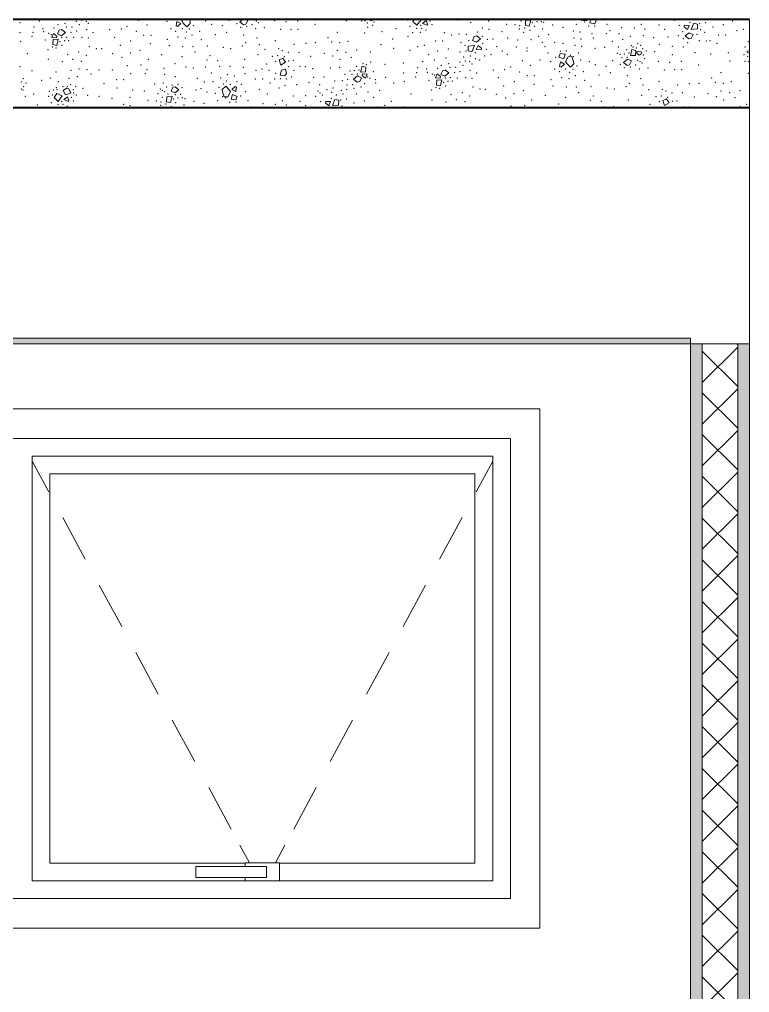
# Model space of a CAD drawing. Header units: metres. Extents: x -1.9 to 95.3, y -2.2 to 2.5.
# Drawn here: x 10.307 to 11.544, y -0.064 to 1.585 of the extents above; entities that cross this region are included whole.
import ezdxf

# ---------------------------------------------------------------- set-up
doc = ezdxf.new("R2010")
doc.units = ezdxf.units.M
doc.header["$MEASUREMENT"] = 0
for name, color, linetype in [('FORRO.EXEC', 7, 'Continuous'), ('LAJES.EST', 7, 'Continuous'), ('PAREDE CONSTRUIR', 7, 'Continuous')]:
    doc.layers.add(name, color=color, linetype=linetype)
for name, color, linetype, lineweight in [('FORRO.EXEC_Caneta_No__241', 7, 'Continuous', 13), ('LAJES.EST_Caneta_No__1', 7, 'Continuous', 40), ('LAJES.EST_Caneta_No__241', 7, 'Continuous', 13), ('PAREDE CONSTRUIR_Caneta_No__241', 7, 'Continuous', 13), ('PAREDE CONSTRUIR_Caneta_No__83', 84, 'Continuous', 0)]:
    doc.layers.add(name, color=color, linetype=linetype, lineweight=lineweight)
for name, color, linetype, lineweight, true_color in [('Janelas Archicad_Caneta_No__9', 7, 'Continuous', 9, 0x020202), ('Janelas Archicad_Caneta_No__97', 7, 'Continuous', 13, 0x6b6b6b), ('LAJES.EST_Caneta_No__97', 7, 'Continuous', 13, 0x6b6b6b)]:
    doc.layers.add(name, color=color, linetype=linetype, lineweight=lineweight, true_color=true_color)

# ---------------------------------------------------------------- blocks, each defined once
blk = doc.blocks.new('*X37', base_point=(-39.0677, -2.115))
at = {"layer": 'LAJES.EST_Caneta_No__241', "color": 7, "linetype": 'Continuous', "lineweight": 13}
for p, q in [((10.5841, 1.585), (10.5826, 1.5824)), ((10.5962, 1.5824), (10.5953, 1.585)), ((10.6858, 1.585), (10.6806, 1.5808)), ((10.6903, 1.585), (10.6941, 1.5832)), ((10.903, 1.5824), (10.8984, 1.585)), ((10.9069, 1.5841), (10.903, 1.5824)), ((10.9072, 1.585), (10.9069, 1.5841)), ((10.9737, 1.5818), (10.9757, 1.585)), ((10.9877, 1.5844), (10.9807, 1.5754)), ((10.9864, 1.585), (10.9877, 1.5844)), ((11.1647, 1.5832), (11.1734, 1.5837)), ((11.1734, 1.5837), (11.1709, 1.5734)), ((11.2614, 1.585), (11.2621, 1.583)), ((11.2621, 1.583), (11.2681, 1.5833)), ((11.2681, 1.5833), (11.2691, 1.585)), ((11.2736, 1.5791), (11.2752, 1.585)), ((11.2809, 1.585), (11.2841, 1.5839)), ((11.2818, 1.5777), (11.2841, 1.5839)), ((10.3715, 1.5605), (10.3746, 1.5668)), ((10.3746, 1.5668), (10.3787, 1.5679)), ((10.3787, 1.5679), (10.385, 1.5629)), ((10.5725, 1.574), (10.5739, 1.5818)), ((10.575, 1.573), (10.5725, 1.574)), ((10.5739, 1.5818), (10.5805, 1.5781)), ((10.5805, 1.5781), (10.575, 1.573)), ((10.5848, 1.5789), (10.5826, 1.5824)), ((10.5908, 1.5726), (10.5848, 1.5789)), ((10.5967, 1.5782), (10.5908, 1.5726)), ((10.5962, 1.5824), (10.5967, 1.5782)), ((10.687, 1.5758), (10.6806, 1.5808)), ((10.691, 1.5768), (10.687, 1.5758)), ((10.6941, 1.5832), (10.691, 1.5768)), ((10.9737, 1.5818), (10.9807, 1.5754)), ((10.9903, 1.5784), (10.9963, 1.5831)), ((10.998, 1.5751), (10.9903, 1.5784)), ((10.9963, 1.5831), (10.9989, 1.5761)), ((10.9989, 1.5761), (10.998, 1.5751)), ((11.1644, 1.5748), (11.1647, 1.5832)), ((11.1644, 1.5748), (11.1709, 1.5734)), ((11.2818, 1.5777), (11.2736, 1.5791)), ((11.4332, 1.5727), (11.4339, 1.5754)), ((11.439, 1.568), (11.4332, 1.5727)), ((11.4339, 1.5754), (11.4419, 1.575)), ((11.4419, 1.575), (11.439, 1.568)), ((11.4451, 1.5681), (11.4494, 1.5787)), ((11.4556, 1.569), (11.4451, 1.5681)), ((11.4559, 1.5773), (11.4494, 1.5787)), ((11.4559, 1.5773), (11.4556, 1.569)), ((10.3619, 1.5544), (10.3648, 1.5614)), ((10.3699, 1.554), (10.3619, 1.5544)), ((10.3641, 1.5425), (10.3644, 1.5508)), ((10.3644, 1.5508), (10.3731, 1.5514)), ((10.3648, 1.5614), (10.3706, 1.5567)), ((10.3706, 1.5567), (10.3699, 1.554)), ((10.3731, 1.5514), (10.3706, 1.5411)), ((10.3782, 1.5573), (10.3715, 1.5605)), ((10.3782, 1.5573), (10.385, 1.5629)), ((11.0746, 1.5496), (11.0777, 1.556)), ((11.0777, 1.556), (11.0818, 1.557)), ((11.0813, 1.5464), (11.0881, 1.552)), ((11.0818, 1.557), (11.0881, 1.552)), ((11.4418, 1.5625), (11.435, 1.557)), ((11.4413, 1.552), (11.435, 1.557)), ((11.4454, 1.553), (11.4413, 1.552)), ((11.4418, 1.5625), (11.4485, 1.5594)), ((11.4485, 1.5594), (11.4454, 1.553)), ((10.3641, 1.5425), (10.3706, 1.5411)), ((11.0672, 1.5316), (11.0675, 1.5399)), ((11.0675, 1.5399), (11.078, 1.5409)), ((11.078, 1.5409), (11.0737, 1.5302)), ((11.0813, 1.5464), (11.0746, 1.5496)), ((11.0812, 1.5339), (11.0841, 1.541)), ((11.0892, 1.5336), (11.0812, 1.5339)), ((11.0841, 1.541), (11.0899, 1.5362)), ((11.0899, 1.5362), (11.0892, 1.5336)), ((11.3423, 1.5237), (11.3448, 1.534)), ((11.3513, 1.5325), (11.3448, 1.534)), ((10.7533, 1.5193), (10.7472, 1.5165)), ((10.7533, 1.5193), (10.758, 1.5125)), ((11.0672, 1.5316), (11.0737, 1.5302)), ((11.2233, 1.5274), (11.221, 1.5212)), ((11.2294, 1.5183), (11.221, 1.5212)), ((11.2233, 1.5274), (11.2315, 1.526)), ((11.2315, 1.526), (11.2294, 1.5183)), ((11.237, 1.5218), (11.2324, 1.5138)), ((11.243, 1.5221), (11.237, 1.5218)), ((11.246, 1.5138), (11.243, 1.5221)), ((11.3373, 1.5178), (11.3304, 1.5122)), ((11.3373, 1.5178), (11.3439, 1.5146)), ((11.351, 1.5242), (11.3423, 1.5237)), ((11.3513, 1.5325), (11.351, 1.5242)), ((11.3532, 1.5279), (11.3539, 1.5305)), ((11.3573, 1.5245), (11.3532, 1.5279)), ((11.3539, 1.5305), (11.3602, 1.5302)), ((11.3573, 1.5245), (11.36, 1.5256)), ((11.3612, 1.5286), (11.36, 1.5256)), ((11.3612, 1.5286), (11.3602, 1.5302)), ((11.54, 1.5297), (11.5401, 1.531)), ((11.544, 1.5274), (11.54, 1.5297)), ((11.5401, 1.531), (11.544, 1.5321)), ((10.7499, 1.5076), (10.7472, 1.5165)), ((10.758, 1.5125), (10.7499, 1.5076)), ((10.885, 1.4954), (10.8876, 1.5057)), ((10.8941, 1.5043), (10.8876, 1.5057)), ((10.8941, 1.5043), (10.8937, 1.496)), ((11.2223, 1.5054), (11.2237, 1.5132)), ((11.2248, 1.5044), (11.2223, 1.5054)), ((11.2237, 1.5132), (11.2303, 1.5095)), ((11.2303, 1.5095), (11.2248, 1.5044)), ((11.2346, 1.5103), (11.2324, 1.5138)), ((11.2407, 1.504), (11.2346, 1.5103)), ((11.2465, 1.5096), (11.2407, 1.504)), ((11.246, 1.5138), (11.2465, 1.5096)), ((11.3368, 1.5072), (11.3304, 1.5122)), ((11.3409, 1.5082), (11.3368, 1.5072)), ((11.3439, 1.5146), (11.3409, 1.5082)), ((10.7509, 1.499), (10.7489, 1.4905)), ((10.7569, 1.4903), (10.7489, 1.4905)), ((10.7509, 1.499), (10.7582, 1.5005)), ((10.7596, 1.4936), (10.7569, 1.4903)), ((10.7582, 1.5005), (10.7596, 1.4936)), ((10.88, 1.4895), (10.8732, 1.4839)), ((10.88, 1.4895), (10.8867, 1.4863)), ((10.8867, 1.4863), (10.8836, 1.4799)), ((10.8937, 1.496), (10.885, 1.4954)), ((10.8876, 1.4901), (10.8883, 1.4927)), ((10.8934, 1.4854), (10.8876, 1.4901)), ((10.8883, 1.4927), (10.8962, 1.4924)), ((10.8962, 1.4924), (10.8934, 1.4854)), ((11.0118, 1.4858), (11.0146, 1.4928)), ((11.0197, 1.4854), (11.0118, 1.4858)), ((11.0146, 1.4928), (11.0204, 1.4881)), ((11.0204, 1.4881), (11.0197, 1.4854)), ((11.0213, 1.4919), (11.0244, 1.4983)), ((11.028, 1.4887), (11.0213, 1.4919)), ((11.0244, 1.4983), (11.0285, 1.4993)), ((11.028, 1.4887), (11.0348, 1.4943)), ((11.0285, 1.4993), (11.0348, 1.4943)), ((10.3813, 1.4645), (10.3872, 1.4685)), ((10.3872, 1.4685), (10.3912, 1.4673)), ((10.564, 1.4636), (10.5671, 1.47)), ((10.5671, 1.47), (10.5712, 1.471)), ((10.5712, 1.471), (10.5775, 1.466)), ((10.6509, 1.4663), (10.6567, 1.4719)), ((10.6567, 1.4719), (10.6628, 1.4656)), ((10.667, 1.4665), (10.6725, 1.4716)), ((10.6725, 1.4716), (10.6751, 1.4705)), ((10.6751, 1.4705), (10.6736, 1.4627)), ((10.8795, 1.4789), (10.8732, 1.4839)), ((10.8836, 1.4799), (10.8795, 1.4789)), ((11.0139, 1.4739), (11.0142, 1.4822)), ((11.0139, 1.4739), (11.0204, 1.4725)), ((11.0142, 1.4822), (11.0229, 1.4828)), ((11.0229, 1.4828), (11.0204, 1.4725)), ((10.3659, 1.4526), (10.3704, 1.4597)), ((10.3659, 1.4526), (10.373, 1.4462)), ((10.3704, 1.4597), (10.3799, 1.4553)), ((10.3799, 1.4553), (10.373, 1.4462)), ((10.3851, 1.4571), (10.3813, 1.4645)), ((10.3826, 1.4493), (10.3885, 1.4539)), ((10.3851, 1.4571), (10.3942, 1.4598)), ((10.3885, 1.4539), (10.3912, 1.4469)), ((10.3912, 1.4673), (10.3942, 1.4598)), ((10.5566, 1.4456), (10.557, 1.454)), ((10.557, 1.454), (10.5657, 1.4545)), ((10.5657, 1.4545), (10.5631, 1.4442)), ((10.5707, 1.4604), (10.564, 1.4636)), ((10.5707, 1.4604), (10.5775, 1.466)), ((10.6513, 1.4622), (10.6509, 1.4663)), ((10.6513, 1.4622), (10.6543, 1.4538)), ((10.6543, 1.4538), (10.6603, 1.4541)), ((10.6603, 1.4541), (10.6649, 1.4621)), ((10.6628, 1.4656), (10.6649, 1.4621)), ((10.6658, 1.4499), (10.6679, 1.4576)), ((10.6736, 1.4627), (10.667, 1.4665)), ((10.6679, 1.4576), (10.6763, 1.4547)), ((10.674, 1.4485), (10.6763, 1.4547)), ((10.3902, 1.446), (10.3826, 1.4493)), ((10.3912, 1.4469), (10.3902, 1.446)), ((10.5566, 1.4456), (10.5631, 1.4442)), ((10.674, 1.4485), (10.6658, 1.4499)), ((10.8255, 1.4436), (10.8262, 1.4462)), ((10.8313, 1.4388), (10.8255, 1.4436)), ((10.8262, 1.4462), (10.8341, 1.4458)), ((10.8341, 1.4458), (10.8313, 1.4388)), ((10.8374, 1.4389), (10.8417, 1.4496)), ((10.8478, 1.4398), (10.8374, 1.4389)), ((10.8481, 1.4481), (10.8417, 1.4496)), ((10.8481, 1.4481), (10.8478, 1.4398)), ((11.4031, 1.4507), (11.397, 1.4479)), ((11.3997, 1.439), (11.397, 1.4479)), ((11.4078, 1.4439), (11.3997, 1.439)), ((11.4031, 1.4507), (11.4078, 1.4439)), ((11.5369, 1.435), (11.5374, 1.4371)), ((11.5439, 1.4357), (11.5374, 1.4371)), ((11.5439, 1.4357), (11.5438, 1.435))]:
    blk.add_line(p, q, dxfattribs=at)
for p in [(10.3603, 1.5848), (10.413, 1.5834), (10.4373, 1.5848), (10.5095, 1.5837), (10.6083, 1.5848), (10.6625, 1.5838), (10.7046, 1.5842), (10.9248, 1.584), (10.9646, 1.584), (11.0501, 1.5841), (11.2595, 1.5834), (11.2897, 1.5846), (11.379, 1.5845), (11.4171, 1.5837), (10.308, 1.5798), (10.3319, 1.5721), (10.3407, 1.5822), (10.3473, 1.5696), (10.3658, 1.5707), (10.3723, 1.576), (10.3844, 1.5785), (10.3866, 1.5723), (10.3962, 1.5725), (10.4038, 1.5817), (10.4088, 1.5761), (10.4203, 1.5818), (10.4209, 1.5675), (10.4241, 1.5783), (10.4602, 1.5679), (10.4796, 1.5686), (10.4897, 1.5732), (10.5231, 1.5758), (10.5574, 1.5821), (10.5641, 1.5694), (10.583, 1.5695), (10.595, 1.5688), (10.602, 1.5746), (10.6227, 1.5822), (10.6327, 1.577), (10.6508, 1.5744), (10.6756, 1.5776), (10.6821, 1.5717), (10.6924, 1.5731), (10.7014, 1.5762), (10.7074, 1.5696), (10.7087, 1.5822), (10.7121, 1.5797), (10.722, 1.5712), (10.7396, 1.5828), (10.7497, 1.568), (10.7589, 1.5811), (10.7675, 1.5683), (10.7788, 1.5825), (10.7794, 1.5684), (10.8081, 1.5765), (10.8612, 1.5832), (10.8868, 1.5824), (10.8927, 1.5827), (10.8968, 1.5789), (10.8972, 1.5719), (10.9054, 1.575), (10.9076, 1.5809), (10.9452, 1.5693), (10.9689, 1.5732), (10.9802, 1.5699), (10.9868, 1.5749), (10.9887, 1.5701), (10.9962, 1.5672), (11.0027, 1.5824), (11.006, 1.5762), (11.0718, 1.5803), (11.0915, 1.5705), (11.1022, 1.5823), (11.1024, 1.568), (11.1326, 1.577), (11.1468, 1.5761), (11.1541, 1.5687), (11.1547, 1.5744), (11.157, 1.5822), (11.1633, 1.5707), (11.1761, 1.5795), (11.1798, 1.5734), (11.1839, 1.5811), (11.1911, 1.5815), (11.1937, 1.569), (11.1955, 1.58), (11.2107, 1.5755), (11.2278, 1.5718), (11.2508, 1.5767), (11.2645, 1.5809), (11.2714, 1.5738), (11.2817, 1.5742), (11.3023, 1.5768), (11.3275, 1.5713), (11.3488, 1.5705), (11.3606, 1.5767), (11.367, 1.569), (11.3904, 1.5756), (11.4001, 1.5683), (11.4251, 1.5749), (11.4434, 1.5804), (11.4594, 1.5777), (11.4611, 1.5675), (11.4696, 1.5793), (11.4819, 1.5724), (11.4999, 1.5759), (11.5152, 1.5823), (11.5337, 1.5684), (10.3082, 1.5628), (10.3283, 1.5563), (10.3304, 1.5632), (10.3482, 1.5641), (10.3511, 1.5504), (10.3569, 1.5614), (10.361, 1.5594), (10.3788, 1.5543), (10.3875, 1.5549), (10.3947, 1.5634), (10.3992, 1.5546), (10.404, 1.5653), (10.4134, 1.5549), (10.4241, 1.5538), (10.432, 1.5625), (10.4688, 1.5549), (10.5051, 1.5648), (10.5178, 1.5581), (10.5299, 1.5582), (10.558, 1.5515), (10.5718, 1.5651), (10.5761, 1.5552), (10.5882, 1.5534), (10.5897, 1.5638), (10.5993, 1.5586), (10.6126, 1.565), (10.6152, 1.5506), (10.639, 1.5593), (10.6584, 1.5632), (10.6869, 1.5585), (10.7096, 1.5535), (10.8299, 1.5544), (10.8458, 1.5633), (10.8923, 1.5622), (10.9212, 1.5641), (10.9397, 1.5519), (10.9653, 1.5565), (10.9736, 1.5629), (10.9865, 1.5634), (11.0268, 1.5625), (11.039, 1.5585), (11.0521, 1.5605), (11.0642, 1.5598), (11.0837, 1.5635), (11.0912, 1.5566), (11.0996, 1.5515), (11.1096, 1.552), (11.1245, 1.5645), (11.1342, 1.5534), (11.1613, 1.5633), (11.1721, 1.5666), (11.1736, 1.551), (11.1867, 1.5562), (11.2039, 1.5594), (11.2454, 1.5654), (11.2464, 1.5534), (11.2568, 1.5638), (11.2587, 1.5517), (11.2773, 1.5608), (11.2794, 1.5535), (11.3017, 1.5612), (11.3074, 1.566), (11.3229, 1.5609), (11.329, 1.5512), (11.3421, 1.5564), (11.3643, 1.5573), (11.3816, 1.5539), (11.4061, 1.5553), (11.4235, 1.5575), (11.4309, 1.5643), (11.4319, 1.5524), (11.4551, 1.5597), (11.4681, 1.5633), (11.4917, 1.5589), (11.5035, 1.5588), (11.5226, 1.566), (10.3096, 1.5481), (10.3559, 1.534), (10.3631, 1.5384), (10.3691, 1.5368), (10.3758, 1.5472), (10.3795, 1.5411), (10.3836, 1.5488), (10.3908, 1.5491), (10.4257, 1.5389), (10.4377, 1.5356), (10.4468, 1.5353), (10.478, 1.5409), (10.4957, 1.5484), (10.5291, 1.5437), (10.5612, 1.5407), (10.5836, 1.539), (10.601, 1.539), (10.6256, 1.5398), (10.6529, 1.5375), (10.665, 1.5356), (10.6848, 1.5399), (10.6905, 1.5455), (10.7136, 1.5423), (10.7234, 1.5346), (10.741, 1.5489), (10.7466, 1.5354), (10.7723, 1.5426), (10.7924, 1.5445), (10.8085, 1.5456), (10.8364, 1.5469), (10.8498, 1.5455), (10.8636, 1.5482), (10.9195, 1.5425), (10.9414, 1.536), (10.982, 1.539), (10.9932, 1.5414), (11.0122, 1.5485), (11.024, 1.5485), (11.0339, 1.535), (11.055, 1.5456), (11.062, 1.5414), (11.068, 1.5492), (11.0922, 1.5446), (11.0981, 1.5341), (11.1157, 1.539), (11.1487, 1.5384), (11.1514, 1.5501), (11.167, 1.5368), (11.1928, 1.5465), (11.1977, 1.5391), (11.214, 1.5461), (11.2278, 1.5443), (11.2484, 1.5414), (11.2597, 1.5397), (11.2822, 1.5361), (11.2986, 1.5378), (11.3118, 1.548), (11.322, 1.5383), (11.3359, 1.534), (11.3436, 1.5408), (11.3464, 1.5382), (11.3524, 1.5367), (11.3545, 1.544), (11.3596, 1.5411), (11.3632, 1.5353), (11.3913, 1.5429), (11.4133, 1.5394), (11.4316, 1.5385), (11.4394, 1.5454), (11.4589, 1.5492), (11.471, 1.5484), (11.4768, 1.5489), (11.489, 1.5448), (11.5365, 1.5384), (11.5417, 1.5473), (10.3208, 1.5273), (10.3887, 1.526), (10.3977, 1.5174), (10.4078, 1.5296), (10.4203, 1.524), (10.4654, 1.5268), (10.4811, 1.5206), (10.4955, 1.5281), (10.5112, 1.5328), (10.5481, 1.5251), (10.5828, 1.5218), (10.6047, 1.5297), (10.6298, 1.5237), (10.7115, 1.5251), (10.7355, 1.5225), (10.7449, 1.5237), (10.7528, 1.5322), (10.7558, 1.5217), (10.7629, 1.5291), (10.7806, 1.5294), (10.8006, 1.5223), (10.8239, 1.5278), (10.8378, 1.5228), (10.8459, 1.5325), (10.8605, 1.5294), (10.8694, 1.5208), (10.8783, 1.5331), (10.9019, 1.5296), (10.9687, 1.5324), (11.0005, 1.5251), (11.0158, 1.5315), (11.0298, 1.5198), (11.0535, 1.5296), (11.0598, 1.5211), (11.0637, 1.5313), (11.0712, 1.5231), (11.0795, 1.5184), (11.0797, 1.5286), (11.0951, 1.5228), (11.106, 1.5252), (11.1254, 1.5318), (11.1339, 1.5261), (11.1669, 1.5316), (11.2028, 1.5283), (11.2154, 1.5206), (11.2234, 1.5309), (11.2337, 1.5313), (11.2406, 1.5242), (11.2456, 1.5217), (11.2544, 1.5284), (11.3203, 1.5274), (11.3246, 1.5259), (11.3279, 1.5201), (11.3319, 1.5262), (11.3367, 1.5208), (11.3396, 1.5279), (11.3643, 1.5246), (11.3661, 1.5188), (11.369, 1.5313), (11.3831, 1.5304), (11.4135, 1.5251), (11.4514, 1.5286), (11.4782, 1.5262), (11.508, 1.5285), (11.5346, 1.5252), (11.5411, 1.5224), (10.3084, 1.505), (10.3562, 1.5172), (10.3799, 1.5136), (10.4083, 1.5013), (10.4123, 1.5143), (10.4902, 1.5069), (10.5134, 1.5077), (10.5254, 1.5172), (10.552, 1.5024), (10.5708, 1.5101), (10.5895, 1.5043), (10.6017, 1.5025), (10.6219, 1.5047), (10.6247, 1.5163), (10.6429, 1.5149), (10.6465, 1.5055), (10.6639, 1.5055), (10.6863, 1.5038), (10.6887, 1.5172), (10.7184, 1.501), (10.7257, 1.5094), (10.7414, 1.5142), (10.7632, 1.5048), (10.7633, 1.5146), (10.7714, 1.5155), (10.7827, 1.5054), (10.7918, 1.5051), (10.8038, 1.5018), (10.8338, 1.5029), (10.8499, 1.5037), (10.8503, 1.5172), (10.8786, 1.5057), (10.8891, 1.51), (10.8951, 1.5084), (10.9023, 1.5128), (10.9266, 1.5089), (10.9578, 1.5112), (10.9817, 1.5035), (10.9905, 1.5136), (10.9971, 1.501), (11.0102, 1.5162), (11.0157, 1.5021), (11.0221, 1.5074), (11.0342, 1.5099), (11.0364, 1.5037), (11.0461, 1.5039), (11.0536, 1.5131), (11.0586, 1.5075), (11.0628, 1.5148), (11.0701, 1.5132), (11.0739, 1.5097), (11.0871, 1.5162), (11.1395, 1.5046), (11.1593, 1.5151), (11.1729, 1.5072), (11.1889, 1.5165), (11.2072, 1.5135), (11.2328, 1.5009), (11.2518, 1.506), (11.2582, 1.5162), (11.2725, 1.5136), (11.2826, 1.5084), (11.3007, 1.5058), (11.3123, 1.5152), (11.3254, 1.509), (11.3319, 1.5031), (11.3422, 1.5045), (11.3513, 1.5076), (11.3544, 1.5156), (11.3572, 1.501), (11.3585, 1.5136), (11.3619, 1.5111), (11.3718, 1.5026), (11.3894, 1.5142), (11.4087, 1.5125), (11.4286, 1.5139), (11.458, 1.5079), (11.511, 1.5146), (11.5366, 1.5138), (11.5425, 1.5141), (10.3141, 1.4846), (10.3287, 1.4982), (10.3595, 1.4858), (10.3693, 1.4961), (10.3912, 1.4851), (10.3945, 1.4986), (10.4054, 1.4881), (10.4218, 1.4998), (10.4283, 1.4924), (10.4423, 1.4996), (10.4646, 1.4996), (10.4959, 1.4933), (10.5203, 1.4933), (10.5233, 1.5), (10.5533, 1.4922), (10.5712, 1.4883), (10.6086, 1.4853), (10.6323, 1.494), (10.6482, 1.486), (10.6593, 1.4912), (10.6715, 1.4893), (10.6896, 1.4931), (10.7078, 1.4986), (10.7301, 1.4987), (10.7412, 1.4939), (10.7492, 1.4849), (10.7681, 1.4874), (10.7726, 1.4987), (10.8054, 1.4869), (10.8234, 1.4873), (10.859, 1.4922), (10.8673, 1.4976), (10.8706, 1.4918), (10.8746, 1.498), (10.8794, 1.4925), (10.8824, 1.4996), (10.8971, 1.4873), (10.9012, 1.4854), (10.907, 1.4963), (10.9279, 1.4869), (10.958, 1.4942), (10.9782, 1.4877), (10.9802, 1.4946), (10.998, 1.4955), (11.0067, 1.4928), (11.0108, 1.4909), (11.0286, 1.4857), (11.0374, 1.4863), (11.0445, 1.4948), (11.049, 1.486), (11.0538, 1.4967), (11.0633, 1.4863), (11.0707, 1.4989), (11.0739, 1.4852), (11.0818, 1.494), (11.11, 1.4993), (11.1186, 1.4863), (11.1294, 1.5), (11.1549, 1.4962), (11.1676, 1.4895), (11.1797, 1.4896), (11.214, 1.5008), (11.2216, 1.4965), (11.2259, 1.4866), (11.2381, 1.4848), (11.2395, 1.4952), (11.2448, 1.5002), (11.2491, 1.49), (11.2624, 1.4964), (11.2888, 1.4907), (11.3082, 1.4946), (11.3368, 1.4899), (11.3594, 1.4849), (11.3996, 1.4994), (11.4173, 1.4998), (11.4292, 1.4998), (11.4797, 1.4858), (11.4956, 1.4947), (11.5422, 1.4936), (10.3107, 1.4791), (10.3144, 1.4711), (10.3185, 1.4774), (10.345, 1.482), (10.3696, 1.4693), (10.3733, 1.4798), (10.3809, 1.4713), (10.3886, 1.4713), (10.394, 1.4745), (10.4023, 1.4718), (10.4148, 1.4684), (10.4504, 1.4764), (10.4717, 1.4829), (10.4723, 1.4688), (10.4837, 1.483), (10.5362, 1.4755), (10.5508, 1.4772), (10.5567, 1.4706), (10.5658, 1.4737), (10.576, 1.4751), (10.5826, 1.4692), (10.6204, 1.4792), (10.635, 1.4795), (10.6455, 1.47), (10.6525, 1.4757), (10.6579, 1.4807), (10.6645, 1.475), (10.6757, 1.4794), (10.6834, 1.4752), (10.707, 1.484), (10.7191, 1.4841), (10.7318, 1.4774), (10.7394, 1.4839), (10.7472, 1.469), (10.7573, 1.4736), (10.7594, 1.4839), (10.7767, 1.4744), (10.7975, 1.4781), (10.816, 1.4747), (10.8385, 1.4688), (10.8411, 1.4805), (10.8542, 1.4814), (10.8619, 1.4742), (10.8635, 1.4834), (10.8716, 1.4745), (10.8738, 1.4682), (10.8858, 1.4708), (10.8923, 1.476), (10.91, 1.4827), (10.9109, 1.4772), (10.941, 1.4773), (10.9594, 1.4795), (11.001, 1.4819), (11.0129, 1.4698), (11.0189, 1.4682), (11.0256, 1.4786), (11.0293, 1.4725), (11.0334, 1.4802), (11.0406, 1.4805), (11.0755, 1.4703), (11.1278, 1.4723), (11.1455, 1.4798), (11.1789, 1.4751), (11.2078, 1.4829), (11.211, 1.4721), (11.2334, 1.4704), (11.2508, 1.4704), (11.265, 1.482), (11.2754, 1.4712), (11.3027, 1.4689), (11.3347, 1.4713), (11.3404, 1.4769), (11.3634, 1.4737), (11.3908, 1.4803), (11.4221, 1.474), (11.4422, 1.4759), (11.4583, 1.477), (11.4862, 1.4783), (11.4996, 1.4769), (11.5134, 1.4796), (10.3103, 1.4672), (10.3133, 1.4653), (10.3171, 1.4548), (10.3315, 1.4588), (10.3568, 1.4548), (10.3579, 1.4632), (10.3629, 1.4569), (10.3651, 1.4655), (10.3707, 1.4659), (10.3949, 1.4532), (10.3983, 1.4661), (10.399, 1.4606), (10.4038, 1.4571), (10.4228, 1.4565), (10.4423, 1.4549), (10.4944, 1.4531), (10.4993, 1.4657), (10.5186, 1.464), (10.5418, 1.4594), (10.5461, 1.4671), (10.5492, 1.453), (10.5495, 1.4646), (10.5535, 1.4626), (10.559, 1.4587), (10.5713, 1.4574), (10.5761, 1.452), (10.5801, 1.4581), (10.5833, 1.4523), (10.6063, 1.4653), (10.6148, 1.4675), (10.6248, 1.4623), (10.6392, 1.4597), (10.6517, 1.4542), (10.6567, 1.4517), (10.6819, 1.4554), (10.6902, 1.4624), (10.7138, 1.4665), (10.7274, 1.4585), (10.7712, 1.4553), (10.7922, 1.4559), (10.8093, 1.4545), (10.8128, 1.464), (10.8166, 1.4605), (10.8202, 1.4569), (10.8281, 1.4662), (10.8359, 1.4614), (10.8442, 1.4567), (10.8526, 1.4649), (10.8555, 1.4587), (10.8618, 1.4667), (10.8782, 1.4584), (10.8978, 1.462), (10.9075, 1.4531), (10.9175, 1.4646), (10.9706, 1.4587), (11.0057, 1.4654), (11.0385, 1.4574), (11.0576, 1.461), (11.0701, 1.4554), (11.0875, 1.467), (11.0966, 1.4667), (11.1152, 1.4582), (11.1309, 1.452), (11.1453, 1.4595), (11.161, 1.4642), (11.198, 1.4565), (11.2326, 1.4532), (11.2545, 1.4611), (11.2796, 1.4551), (11.3148, 1.467), (11.3613, 1.4565), (11.3732, 1.466), (11.3853, 1.4539), (11.3948, 1.4551), (11.3965, 1.4668), (11.4026, 1.4636), (11.4056, 1.4531), (11.4127, 1.4605), (11.4304, 1.4608), (11.4504, 1.4537), (11.4737, 1.4592), (11.4876, 1.4542), (11.4957, 1.4639), (11.5103, 1.4608), (11.5193, 1.4522), (11.5281, 1.4645), (10.3374, 1.4401), (10.3611, 1.444), (10.3724, 1.4407), (10.379, 1.4457), (10.3809, 1.4409), (10.3884, 1.438), (10.3983, 1.447), (10.464, 1.4511), (10.4838, 1.4413), (10.4946, 1.4388), (10.5167, 1.4353), (10.5249, 1.4478), (10.539, 1.4469), (10.5463, 1.4395), (10.5469, 1.4452), (10.5556, 1.4415), (10.5643, 1.4374), (10.5683, 1.4503), (10.5721, 1.4442), (10.586, 1.4399), (10.5877, 1.4508), (10.6029, 1.4463), (10.6201, 1.4426), (10.6377, 1.4362), (10.643, 1.4475), (10.6636, 1.4447), (10.6739, 1.445), (10.6945, 1.4476), (10.6997, 1.4368), (10.7198, 1.4421), (10.741, 1.4413), (10.7528, 1.4475), (10.7593, 1.4398), (10.7826, 1.4464), (10.7923, 1.4391), (10.8173, 1.4457), (10.8232, 1.4352), (10.8356, 1.4512), (10.8516, 1.4485), (10.8534, 1.4383), (10.8618, 1.4501), (10.8741, 1.4432), (10.8921, 1.4467), (10.9148, 1.4368), (10.926, 1.4392), (10.9373, 1.4465), (10.9583, 1.4364), (11.0061, 1.4486), (11.0297, 1.445), (11.0475, 1.4488), (11.0621, 1.4457), (11.14, 1.4383), (11.1632, 1.4391), (11.1752, 1.4486), (11.2206, 1.4415), (11.2393, 1.4357), (11.2717, 1.4361), (11.2745, 1.4477), (11.2927, 1.4463), (11.2963, 1.4369), (11.3138, 1.437), (11.3361, 1.4352), (11.3385, 1.4486), (11.3755, 1.4409), (11.3912, 1.4456), (11.413, 1.4362), (11.4131, 1.446), (11.4213, 1.4469), (11.4326, 1.4368), (11.4416, 1.4365), (11.4997, 1.4351), (11.5001, 1.4486), (11.5284, 1.4371), (11.5389, 1.4414)]:
    blk.add_point(p, dxfattribs=at)

msp = doc.modelspace()

# ---------------------------------------------------------------- hatches: boundary and pattern name
at = {"layer": 'FORRO.EXEC', "linetype": 'Continuous', "lineweight": 0, "true_color": 0xffffff}
msp.add_hatch(color=7, dxfattribs=at).paths.add_polyline_path([(11.444, 1.045), (8.3457, 1.045), (8.3457, 1.035), (11.444, 1.035)])
at = {"layer": 'PAREDE CONSTRUIR', "linetype": 'Continuous', "lineweight": 0, "true_color": 0xffffff}
for points in [[(11.444, 1.035), (11.444, -2.115), (11.464, -2.115), (11.464, 1.035)], [(11.544, 1.035), (11.524, 1.035), (11.524, -2.115), (11.544, -2.115)]]:
    msp.add_hatch(color=7, dxfattribs=at).paths.add_polyline_path(points)
at = {"layer": 'PAREDE CONSTRUIR_Caneta_No__83', "linetype": 'Continuous', "lineweight": 0}
h = msp.add_hatch(dxfattribs=at)
h.set_pattern_fill('Placomur_0003', color=84, style=0, pattern_type=2)
h.set_pattern_definition([(45, (-39.067654, -2.115), (-0.03535534, 0.03535534), []), (135, (-39.067654, -2.115), (0.03535534, 0.03535534), [])])
h.paths.add_polyline_path([(11.464, 1.035), (11.464, -2.115), (11.524, -2.115), (11.524, 1.035)])

# ---------------------------------------------------------------- linework, layer by layer
at = {"layer": 'FORRO.EXEC_Caneta_No__241', "color": 7, "linetype": 'Continuous', "lineweight": 13}
for p, q in [((11.444, 1.045), (8.3457, 1.045)), ((11.444, 1.045), (11.444, 1.035)), ((11.544, 1.035), (11.544, 1.045)), ((11.444, 1.035), (8.3457, 1.035))]:
    msp.add_line(p, q, dxfattribs=at)
at = {"layer": 'Janelas Archicad_Caneta_No__9', "color": 18, "linetype": 'Continuous', "lineweight": 9, "true_color": 0x020202}
for p, q in [((8.6089, 0.925), (11.1889, 0.925)), ((11.1889, 0.925), (11.1889, 0.045)), ((11.1389, 0.875), (8.6589, 0.875)), ((11.1389, 0.095), (11.1389, 0.875)), ((10.3289, 0.845), (10.3289, 0.125)), ((11.1089, 0.845), (10.3289, 0.845)), ((11.1089, 0.125), (11.1089, 0.845)), ((10.3589, 0.815), (10.3589, 0.155)), ((11.0789, 0.815), (10.3589, 0.815)), ((11.0789, 0.155), (11.0789, 0.815)), ((10.3589, 0.155), (10.6899, 0.155)), ((10.6059, 0.1495), (10.6839, 0.1495)), ((10.6059, 0.1495), (10.6059, 0.1305)), ((10.6839, 0.1495), (10.7049, 0.1495)), ((10.6899, 0.1495), (10.6899, 0.1555)), ((10.6899, 0.1555), (10.7479, 0.1555)), ((10.7049, 0.1495), (10.7203, 0.1495)), ((10.7203, 0.1495), (10.7259, 0.1495)), ((10.7259, 0.1495), (10.7259, 0.1305)), ((10.7479, 0.1555), (10.7479, 0.125)), ((10.7479, 0.155), (11.0789, 0.155)), ((10.3289, 0.125), (11.1089, 0.125)), ((10.6059, 0.1305), (10.6839, 0.1305)), ((10.6839, 0.1305), (10.7049, 0.1305)), ((10.6899, 0.125), (10.6899, 0.1305)), ((10.7049, 0.1305), (10.7203, 0.1305)), ((10.7203, 0.1305), (10.7259, 0.1305)), ((8.6589, 0.095), (11.1389, 0.095)), ((11.1889, 0.045), (8.6089, 0.045))]:
    msp.add_line(p, q, dxfattribs=at)
at = {"layer": 'Janelas Archicad_Caneta_No__97', "color": 251, "linetype": 'Continuous', "lineweight": 13, "true_color": 0x6b6b6b}
for p, q in [((10.3289, 0.8365), (10.3569, 0.7846)), ((11.1089, 0.8365), (11.0808, 0.7846)), ((10.3807, 0.7406), (10.4187, 0.6703)), ((11.0571, 0.7406), (11.019, 0.6703)), ((10.4425, 0.6263), (10.4806, 0.5559)), ((10.9952, 0.6263), (10.9572, 0.5559)), ((10.5043, 0.5119), (10.5424, 0.4415)), ((10.9334, 0.5119), (10.8954, 0.4415)), ((10.5662, 0.3976), (10.6042, 0.3272)), ((10.8716, 0.3976), (10.8336, 0.3272)), ((10.628, 0.2832), (10.666, 0.2128)), ((10.8098, 0.2832), (10.7718, 0.2128)), ((10.6808, 0.1854), (10.697, 0.1555)), ((10.7569, 0.1854), (10.7408, 0.1555))]:
    msp.add_line(p, q, dxfattribs=at)
at = {"layer": 'LAJES.EST_Caneta_No__1', "color": 7, "linetype": 'Continuous', "lineweight": 40}
for p, q in [((11.544, 1.585), (8.2447, 1.585)), ((11.544, 1.435), (8.2447, 1.435))]:
    msp.add_line(p, q, dxfattribs=at)
at = {"layer": 'LAJES.EST_Caneta_No__97', "color": 251, "linetype": 'Continuous', "lineweight": 13, "true_color": 0x6b6b6b}
msp.add_line((11.544, 1.585), (11.544, 1.435), dxfattribs=at)
at = {"layer": 'PAREDE CONSTRUIR_Caneta_No__241', "color": 7, "linetype": 'Continuous', "lineweight": 13}
for p, q in [((11.544, 1.045), (11.544, 1.435)), ((11.444, 1.035), (11.444, -1.115)), ((11.464, 1.035), (11.464, -2.115)), ((11.524, 1.035), (11.524, -2.115)), ((11.544, 1.035), (11.544, -2.015))]:
    msp.add_line(p, q, dxfattribs=at)
at = {"layer": 'PAREDE CONSTRUIR_Caneta_No__241', "color": 7, "linetype": 'Continuous', "lineweight": 13, "flags": 128}
msp.add_lwpolyline([(11.544, 1.035), (11.524, 1.035), (11.464, 1.035), (11.444, 1.035)], dxfattribs=at)

# ---------------------------------------------------------------- block references
at = {"layer": 'LAJES.EST', "lineweight": 0}
msp.add_blockref('*X37', (-39.0677, -2.115), dxfattribs=at)

doc.saveas('drawing.dxf')
